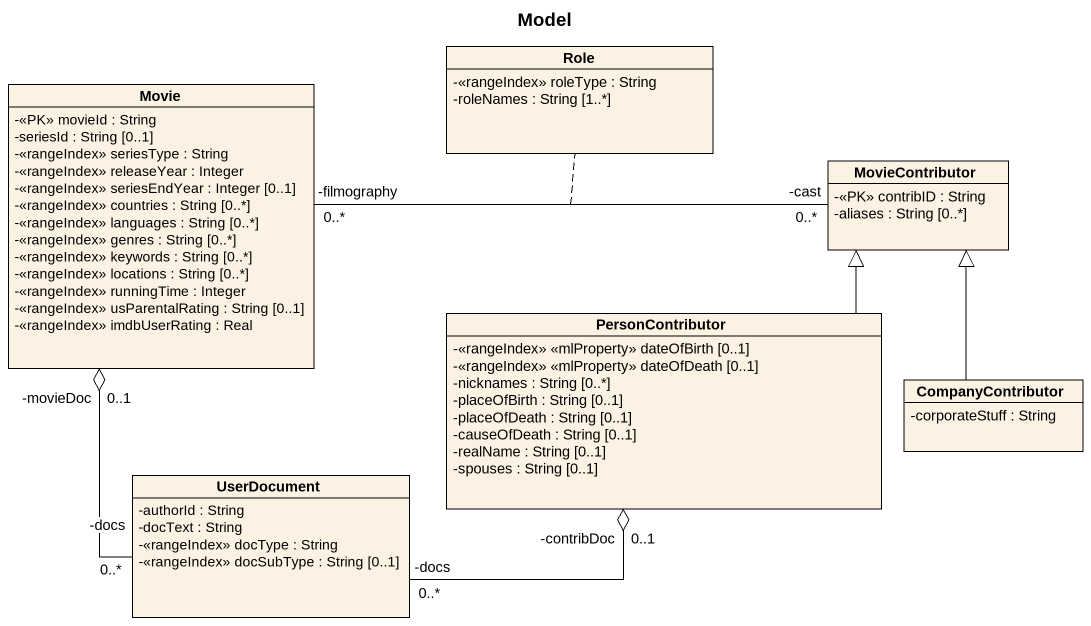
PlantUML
@startuml
title Model
hide circle
hide empty members
skinparam classAttributeIconSize 0
class Movie {
  -<<PK>> movieId : String
  -seriesId : String [0..1]
  -<<rangeIndex>> seriesType : String
  -<<rangeIndex>> releaseYear : Integer
  -<<rangeIndex>> seriesEndYear : Integer [0..1]
  -<<rangeIndex>> countries : String [0..*]
  -<<rangeIndex>> languages : String [0..*]
  -<<rangeIndex>> genres : String [0..*]
  -<<rangeIndex>> keywords : String [0..*]
  -<<rangeIndex>> locations : String [0..*]
  -<<rangeIndex>> runningTime : Integer
  -<<rangeIndex>> usParentalRating : String [0..1]
  -<<rangeIndex>> imdbUserRating : Real
}
class Role {
  -<<rangeIndex>> roleType : String
  -roleNames : String [1..*]
}
class MovieContributor {
  -<<PK>> contribID : String
  -aliases : String [0..*]
}
class PersonContributor {
  -<<rangeIndex>> <<mlProperty>> dateOfBirth [0..1]
  -<<rangeIndex>> <<mlProperty>> dateOfDeath [0..1]
  -nicknames : String [0..*]
  -placeOfBirth : String [0..1]
  -placeOfDeath : String [0..1]
  -causeOfDeath : String [0..1]
  -realName : String [0..1]
  -spouses : String [0..1]
}
class CompanyContributor {
  -corporateStuff : String
}
class UserDocument {
  -authorId : String
  -docText : String
  -<<rangeIndex>> docType : String
  -<<rangeIndex>> docSubType : String [0..1]
}
Movie "-filmography\n0..*" -right- "-cast\n0..*" MovieContributor
(Movie, MovieContributor) .. Role
Movie "-movieDoc\n0..1" o-- "0..*\n-docs" UserDocument
PersonContributor -up-|> MovieContributor
PersonContributor "-contribDoc\n0..1" o-left- "-docs\n0..*" UserDocument
CompanyContributor -up-|> MovieContributor
@enduml
